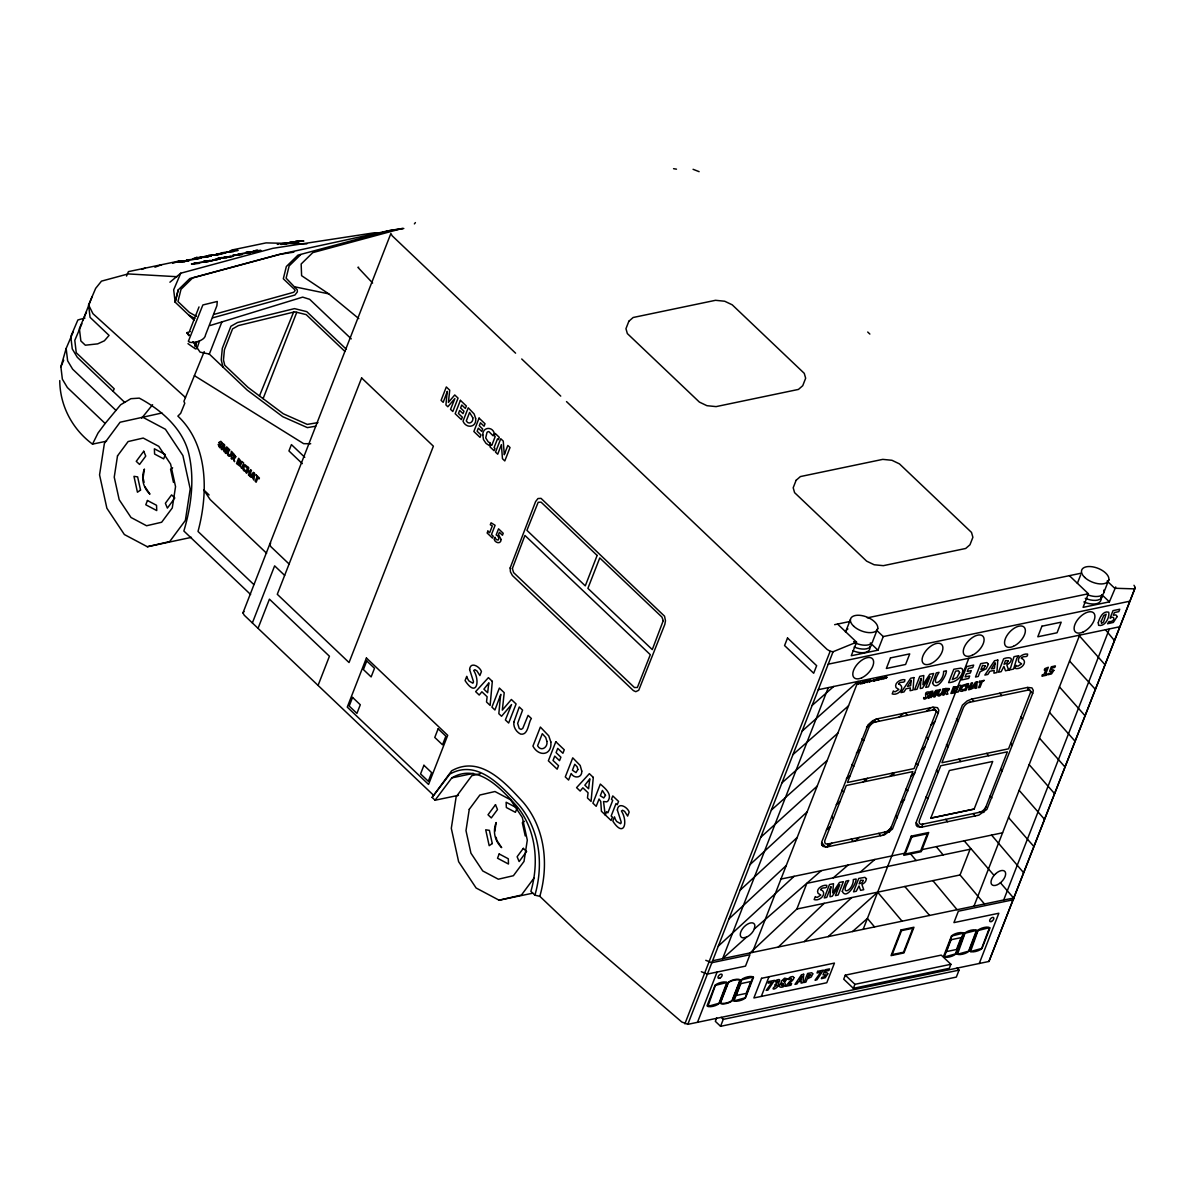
<?xml version="1.0" encoding="UTF-8"?>
<svg xmlns="http://www.w3.org/2000/svg" width="1195" height="1195" viewBox="0 0 1195 1195"><rect width="100%" height="100%" fill="white"/><g stroke="black" fill="none" stroke-linecap="round" stroke-linejoin="round"><path stroke-width="1.5" d="M1133.995 585.281L1135.25 587.552L988.937 961.467L687.812 1024.339L681.747 1021.964L580.785 935.297L539.811 896.325L534.912 895.174C543.725 864.777 540.035 829.823 519.123 805.116C501.9 786.773 477.88 758.407 449.828 774.091L432.112 797.409L435.07 800.217L458.462 795.332M539.811 896.325C548.983 864.582 545.069 828.06 523.216 802.293C505.59 783.143 480.42 754.538 451.635 770.82L432.112 797.409M143.086 477.746L144.416 469.067C140.786 477.91 143.071 487.59 149.913 494.162L145.103 486.933M494.835 831.197L496.164 822.533C492.534 831.376 494.82 841.056 501.661 847.628L496.851 840.384L496.179 837.322M175.306 301.842L178.189 289.922L189.826 278.554L279.212 254.415L293.85 252.16M194.143 320.23L175.157 302.171L178.189 289.922M754.344 928.948L754.881 925.423A9.291 4.944 -46.4 0 0 744.007 926.961A9.291 4.944 -46.4 0 0 743.066 937.881L746.546 937.149A9.291 4.944 -46.4 0 0 754.344 928.948L821.323 870.632M59.75 380.608C59.944 405.732 72.342 429.214 92.508 444.122L98.02 433.053L105.145 423.478L67.368 387.553L62.364 379.188L60.885 366.805L66.158 348.447L73.239 331.851M195.382 345.474L196.294 342.338M196.592 341.934L195.009 346.804M195.442 345.415L196.458 342.128L195.502 345.206M199.535 340.68L197.011 348.596L195.457 348.925L187.974 343.652M1101.267 597.395L1101.924 595.678M82.918 320.26L92.12 296.659M189.646 330.94L199.027 306.921M315.719 426.212L307.369 427.616L282.737 416.682L247.126 390.033L209.334 354.093L221.882 321.918M263.094 398.652L296.763 312.298M433.277 795.004L244.213 615.186L242.958 612.901L390.885 233.488L392.139 235.759L515.583 353.167M252.369 622.939L274.626 565.862L284.649 575.378M258.045 628.346L269.428 599.158L329.432 656.234L318.064 685.422M605.342 815.005L606.642 811.674L607.867 812.839L612.706 800.426L611.481 799.261L612.781 795.93L618.547 801.412L617.247 804.728L616.022 803.563L611.168 815.991L612.408 817.156L611.108 820.487L601.414 811.256L600.756 801.516L599.053 799.007L596.2 806.311L592.899 803.159L600.338 784.084C604.565 787.878 612.124 793.614 608.449 800.247A6.393 4.287 78.2 0 1 606.672 801.845L603.52 801.516L605.208 814.87M684.869 1023.846L830.152 651.26L833.079 651.738L856.561 642.148L837.546 624.059M687.812 1024.339L833.079 651.738M850.422 619.533L845.522 632.11A14.43 7.454 21.3 0 1 847.927 628.943M697.492 1022.308L717.09 972.058M828.299 687.618L722.616 958.659L746.546 937.149M716.701 1017.871L715.342 1021.337L720.57 1026.311L956.329 977.092L959.047 970.131L956.956 968.144M720.57 1026.311L723.274 1019.35L959.047 970.131M877.757 628.346L872.843 640.923A14.43 7.454 21.3 0 1 854.544 642.626M752.357 952.445L858.025 681.404L802.129 731.116M862.536 683.42L863.193 681.703M853.633 641.67L856.561 642.148L851.258 655.756L877.937 650.185L883.254 636.577L1088.391 593.751L1083.073 607.359L1109.393 601.862L1115.742 586.939M869.318 681.942L868.974 680.986L870.707 680.134L870.05 681.852L868.392 681.434L869.945 680.328M761.305 996.406L768.968 976.748M750.131 952.908L796.841 909.036L806.849 883.344L971.266 849.018M827.164 846.911L884.36 834.917L892.426 829.136L938.329 712.847L938.822 710.144L937.477 707.664L933.19 707.171L877.085 718.882L872.679 720.704L867.928 724.947L822.026 841.25L821.533 843.939L822.877 846.418L827.164 846.911L828.344 843.894L827.119 844.088A6.707 3.57 -46.4 0 1 824.923 840.279L846.284 785.503L912.89 771.597L889.229 832.288M845.298 975.15L843.73 979.168L853.364 988.34L949.323 968.308L950.891 964.29L941.242 955.119L845.298 975.15L854.933 984.322L950.891 964.29M863.163 929.322L968.831 658.266M853.364 988.34L854.933 984.322M921.644 827.149L978.839 815.154L986.906 809.374L1032.809 693.085L1033.302 690.381L1031.957 687.902L1027.655 687.409L971.55 699.12L967.158 700.942L962.393 705.184L916.49 821.488L915.997 824.177L917.342 826.656L921.644 827.149L922.824 824.132L921.599 824.341A6.707 3.57 -46.4 0 1 919.388 820.517L940.749 765.741L1007.37 751.834L983.709 812.525M930.8 818.142L949.368 770.506L992.716 761.454L974.149 809.075L930.8 818.142L974.149 809.075M1008.759 670.081L1010.701 667.527L1013.987 656.682L1018.767 655.682L1016.84 658.236L1013.554 669.081L1005.488 670.768L1003.905 666.377L1001.171 671.665L998.422 672.232L1003.651 658.848C1005.921 657.579 1013.644 656.443 1010.701 661.328A4.496 2.39 -46.4 0 1 1009.342 663.165L1006.817 664.943L1008.64 670.096M796.841 909.036L960.048 874.964L970.071 849.257M1077.367 583.369L1080.683 574.87M973.97 906.183L1079.638 635.142M1103.956 592.227L1108.855 579.65M712.593 960.75L1003.71 899.969L1109.378 628.928M979.258 963.484L998.841 913.234L953.924 922.615L958.36 911.217L1012.972 899.82L1014.017 898.506M988.937 961.467L1135.25 587.552M204.211 351.599L183.91 401.326L184.777 403.298L180.699 413.291L177.876 416.114C208.617 445.018 208.214 493.52 198.011 531.461L253.803 584.519M259.464 395.933L293.611 312.119M126.536 276.075L128.418 271.623L179.504 260.958L172.633 263.363M60.885 366.805L63.723 360.173M86.458 311.97L79.378 328.565L80.857 340.933L85.338 345.206L97.691 343.861L104.368 340.799L109.074 335.407L90.058 317.332L88.579 304.949L95.66 288.368L101.47 281.139L128.164 273.924L177.069 276.717M81.872 323.755L74.792 340.336L76.256 352.719L114.197 388.793L113.092 391.333M378.113 233.593L374.618 232.741L272.818 248.336L180.759 273.207L173.678 289.787L175.157 302.171M173.783 499.465L167.375 508.114L165.373 503.274L171.572 494.894L174.858 498.031M533.986 878.101L521.438 895.04L499.107 900.208L476.118 888.005L458.626 861.7L451.307 828.329L456.146 796.856L471.831 775.689L480.42 773.703M141.697 418.16L152.587 404.717M435.07 800.217L451.815 777.885C477.597 762.664 500.6 788.267 516.389 805.684C536.226 829.225 539.244 862.536 530.894 891.351L534.912 895.174M414.381 223.898L415.412 222.584M270.697 543.128L269.652 544.427L270.906 546.712L289.085 563.995M242.958 612.901L244.004 611.601M105.145 423.478L120.65 404.761L130.867 398.697L139.277 398.129C161.041 409.691 182.984 428.796 188.825 453.816C194.8 479.3 191.23 506.187 183.866 531.013L250.636 594.527M862.999 681.747L862.342 683.45M300.781 254.55L289.145 265.917L286.113 278.166L297.271 289.832L297.361 291.924L294.896 295.046L212.65 317.855M778.318 947.023L824.206 903.33M718.27 946.186L794.122 876.323M804.28 941.615L851.721 897.579M728.89 918.97L786.25 865.509M750.116 864.538L807.193 811.793M740.093 890.23L797.17 837.501M760.722 837.307L817.216 786.086M781.948 782.874L837.844 733.162M771.343 810.091L827.239 760.379M828.165 936.626L877.638 892.172L902.076 921.196M852.513 931.532L867.406 918.432L874.561 926.932M812.152 705.409L833.707 686.483M792.987 754.568L848.525 705.812M860.146 872.216L874.874 859.459M833.244 877.832L848.166 865.031M882.866 835.29L890.678 828.598M866.539 727.187L876.04 719.151M826.387 830.047L830.166 826.85M889.842 776.421L894.204 772.732M921.435 749.713L925.199 746.531M827.433 846.867L831.795 843.177M911.143 776.108L914.907 772.911M856.412 753.059L860.176 749.877M899.088 717.06L903.48 713.37M846.374 778.796L850.123 775.63M926.454 711.354L930.83 707.664M836.321 804.549L840.085 801.382M863.149 781.993L867.54 778.289M931.159 724.753L934.923 721.586M854.978 841.116L859.354 837.411M900.851 802.487L904.615 799.321M169.914 282.214L180.759 273.207M172.648 467.842L170.586 469.262L173.484 482.451M524.396 821.294L522.334 822.728L525.232 835.917M194.516 259.031L197.25 257.254L193.769 258.434M229.276 251.637L231.651 250.069L266.067 242.884L306.801 243.885M141.667 269.413L145.088 268.143M154.917 267.202L161.773 264.663M188.855 335.675L186.823 332.673L190.244 331.627M210.215 325.503L302.679 297.122L309.654 299.318L351.255 338.872M213.92 314.419L293.761 292.267L295.135 290.534L294.194 289.115L283.305 278.779L286.337 266.53L297.973 255.147L390.167 230.396L402.984 228.439M933.086 709.964L934.161 709.755A5.064 2.689 -46.4 0 1 935.431 710.114L935.7 710.398A5.064 2.689 -46.4 0 1 935.819 712.803L914.07 768.579L847.464 782.486L868.959 727.322A6.348 3.376 -46.4 0 1 874.053 722.377L875.905 721.914M1027.551 690.217L1028.641 689.993A5.064 2.689 -46.4 0 1 1029.896 690.351L1030.165 690.635A5.064 2.689 -46.4 0 1 1030.284 693.04L1008.55 748.817L941.929 762.724L963.439 707.559A6.348 3.376 -46.4 0 1 968.533 702.615L970.385 702.152M402.177 228.484L312.791 252.623L301.155 264.005L301.603 275.686L328.759 293.865L358.799 318.617M84.965 318.049L77.884 319.961L70.789 336.542L72.268 348.925L77.287 357.275L124.683 402.356M193.874 263.542L199.431 263.273L191.409 263.976L196.144 263.184M255.386 250.696L260.943 250.442L256.671 251.159L258.703 251.025M258.508 250.86L252.996 251.174L257.657 250.352L255.357 250.517M161.937 412.992L120.083 422.238L104.398 443.39L99.558 474.878L106.878 508.233L124.37 534.538L147.358 546.742L191.454 537.347M147.358 546.742L169.69 541.574L185.374 520.408L190.214 488.934L182.91 455.564L165.418 429.259L142.414 417.055M195.248 263.064L208.542 261.496L193.844 263.348M358.62 267.187L357.873 267.336L372.616 283.021M92.508 444.122L106.534 441.194M834.633 624.671L850.003 621.46M867.331 617.845L1081.341 573.167M828.225 664.181L1129.35 601.309M818.276 689.709L1119.401 626.837M869.99 680.567L869.557 681.673M451.815 777.885L473.399 773.374M874.561 722.183L934.057 709.77M969.025 702.421L1028.522 690.008M499.107 900.208L532.836 893.173M821.876 845.238L823.086 844.984M827.582 844.043L885.794 831.899M916.341 825.476L917.566 825.222M922.062 824.296L980.258 812.137M780.962 879.072L904.57 853.26M922.032 849.615L1002.575 832.795M280.93 244.452L283.17 244.243M1003.71 899.969L1013.644 898.087L1000.409 882.761M317.93 422.612L307.249 424.404L283.305 413.769L248.007 387.374L224.75 365.252L223.465 360.009L224.421 349.747L232.562 328.879L238.388 325.593L294.821 311.82L306.219 314.629L344.847 351.375M277.285 244.363L278.719 244.138L277.703 244.109M286.636 243.063L290.161 242.675L289.265 242.66M403.82 228.484L387.359 231.008L282.02 253.803L192.634 277.942L180.998 289.324L177.965 301.558L189.452 312.478L196.443 316.361M978.914 812.421L980.766 811.943A6.348 3.376 -46.4 0 0 985.86 806.998M884.449 832.183L886.302 831.705A6.348 3.376 -46.4 0 0 891.395 826.761M310.7 443.733L303.649 443.674L194.397 375.648M1134.204 588.866L1114.696 588.254L1107.093 581.024M226.602 252.533L221.18 252.847L233.861 251.398L226.736 252.175M693.07 169.302L699.12 171.662M673.562 168.689L676.489 169.167M295.359 286.949L328.759 293.865M209.334 354.093L200.058 352.122L192.933 341.65M188.735 315.092L194.8 318.438M830.152 651.26L827.03 649.363L566.505 401.595M705.782 960.317L711.847 962.692L749.937 954.73L745.501 966.128L707.395 974.074L701.345 971.714M185.479 397.517L92.971 313.717L88.579 304.949M867.719 332.031L869.855 334.062M1101.79 594.632L1109.393 601.862M1069.376 575.661L1088.391 593.751M876.906 630.542L883.254 636.577M870.333 642.955L877.937 650.185M521.722 358.993L560.739 396.113M346.401 349.328L306.771 311.641L294.493 308.624L237.506 322.53L230.919 326.25L222.3 348.342L221.239 359.889L223.002 367.089M186.823 332.673L189.407 335.138M304.77 457.312L291.416 444.6L288.951 450.948L302.305 463.645M209.095 494.969L203.703 489.845L210.126 499.54L266.634 553.285M115.975 410.393L72.641 369.18L67.637 360.83L66.158 348.447M721.183 1017.363L723.274 1019.35M1069.555 661.014L1095.128 689.112M1078.891 635.292L1104.748 664.435M1059.457 686.901L1084.836 715.491M1027.356 687.469L1032.659 693.444M1049.509 712.429L1074.888 741.019M932.892 707.231L938.195 713.206M999.752 693.234L1001.828 695.58M1020.903 717.134L1022.651 719.121M1039.486 738.151L1064.835 766.817M905.287 712.997L907.364 715.342M926.424 736.897L928.186 738.883M956.478 718.942L958.226 720.929M986.711 753.373L988.773 755.718M1000.603 769.207L1002.351 771.193M861.998 738.689L863.761 740.691M892.232 773.135L894.293 775.48M906.124 788.969L907.871 790.956M971.804 699.075L973.865 701.42M1010.641 743.454L1012.389 745.441M1029.164 764.621L1054.423 793.495M1019.141 790.328L1044.4 819.202M1008.535 817.544L1033.794 846.418M877.339 718.837L879.386 721.183M916.162 763.217L917.909 765.203M926.14 796.751L927.873 798.768M945.648 819.367L947.695 821.712M964.186 840.817L994.046 875.397M831.66 816.514L833.408 818.53M851.184 839.129L853.215 841.474M904.809 886.496L929.591 915.445M946.44 744.649L948.188 746.681M958.838 759.198L960.84 761.559M990.162 795.975L991.895 798.006M936.417 770.372L938.15 772.403M973.253 813.601L975.254 815.961M991.566 835.096L1023.562 872.649M851.975 764.412L853.708 766.443M864.358 778.961L866.375 781.321M895.682 815.737L897.43 817.768M841.952 790.134L843.685 792.166M878.773 833.363L880.79 835.723M916.132 822.728L920.001 827.328M936.238 846.643L943.154 854.888M960.048 874.964L984.456 903.988M821.652 842.49L825.521 847.091M1105.45 629.75L1114.173 640.236M910.605 853.902L916.117 860.534M932.877 880.64L957.09 909.709M143.415 479.27L144.087 482.332M1102.432 596.111A14.43 7.454 21.3 0 1 1100.042 599.263L1097.622 600.129A14.43 7.454 21.3 0 1 1085.269 598.322M1103.792 590.136A14.43 7.454 21.3 0 1 1086.793 594.438M1100.849 597.649A14.43 7.454 21.3 0 1 1083.85 601.951M871.334 644.807A14.43 7.454 21.3 0 1 868.929 647.974L866.524 648.825A14.43 7.454 21.3 0 1 854.171 647.018M869.751 646.346A14.43 7.454 21.3 0 1 852.752 650.648M475.61 418.295C477.104 427.153 466.498 429.259 463.003 421.193L468.231 407.794L474.131 413.963L475.61 418.295M550.85 742.005C552.254 755.389 538.9 757.257 532.925 746.113L540.364 727.053L548.744 735.821L550.85 742.005M472.832 417.862C473.683 421.984 468.724 425.375 466.289 420.954L469.59 412.454L472.832 417.862M546.907 741.378C548.117 747.263 541.051 752.073 537.586 745.77L542.291 733.685L545.712 737.464L546.907 741.378M842.296 891.336C846.404 900.507 856.74 882.926 856.083 878.982L853.335 879.565C853.514 891.022 838.412 897.221 848.764 880.521L846 881.088L842.296 891.336M877.175 680L878.937 678.416L877.175 680M932.578 683.152C936.686 692.323 947.037 674.742 946.365 670.798L943.632 671.366C943.796 682.838 928.709 689.037 939.046 672.322L936.297 672.904L932.578 683.152M937.194 694.907C939.315 699.015 944.438 691.203 944.08 688.738L942.706 689.022C942.795 694.758 935.252 697.85 940.42 689.5L939.046 689.784L937.194 694.907M242.615 467.35C242.062 468.888 244.885 473.13 245.602 470.442A3.092 2.076 78.2 0 1 244.751 470.068L243.765 468.53L244.273 466.334A1.927 1.285 78.2 0 1 245.035 466.005L246.693 467.663L247.141 466.498L244.781 464.601L242.615 467.35M482.825 434.965L483.452 439.551L486.036 443.405L489.263 445.496L490.338 442.747A7.753 5.198 78.2 0 1 488.202 441.821L485.708 437.938L486.992 432.441A4.825 3.241 78.2 0 1 488.889 431.619L493.057 435.757L494.192 432.859C491.742 425.928 482.332 427.496 482.825 434.965M874.307 679.835C872.858 683.645 876.428 679.208 874.307 679.835M859.937 683.376L860.758 682.524L859.937 683.376M880.595 679.074L881.477 678.237L880.595 679.074M776.795 985.278C769.326 989.669 774.778 990.879 778.543 985.442C776.899 983.351 783.472 977.316 776.003 980.348L775.376 981.976L777.706 981.005L778.005 981.902L774.674 985.068L776.795 985.278M219.118 442.419L220.134 446.079L218.954 445.645A2.883 1.927 78.2 0 1 218.312 444.346C220.776 452.86 221.224 443.27 221.165 442.822A3.062 2.061 78.2 0 1 221.837 443.733L222.419 443.001L220.821 441.328L219.118 442.419M469.605 669.499L473.399 681.329A2.076 1.389 78.2 0 1 472.802 683.182L469.008 680.986A10.277 6.901 78.2 0 1 466.737 676.34L465.079 680.597C476.417 698.029 480.495 681.284 473.698 670.485L474.908 669.723L476.924 670.903L479.882 675.548L481.421 671.56C479.852 666.601 470.322 661.029 469.605 669.499M617.352 810.016L621.146 821.846A2.076 1.389 78.2 0 1 620.549 823.699L616.754 821.518A10.277 6.901 78.2 0 1 614.484 816.857L612.826 821.114C624.163 838.546 628.241 821.801 621.445 811.002L622.655 810.24L624.656 811.42L627.629 816.066L629.167 812.077C627.599 807.118 618.069 801.561 617.352 810.016M874.083 680.089C872.514 683.092 872.634 678.521 874.083 680.089M227.394 453.204C227.005 457.834 232.98 457.207 232.278 452.218L231.367 451.337C230.904 458.746 225.795 453.368 229.813 449.873L228.887 448.991L227.394 453.204M513.895 722.019C513.163 726.963 516.18 731.908 520.572 734.088C528.459 735.567 528.175 722.572 531.387 718.509L528.085 715.372L522.768 728.382L521.139 729.428L519.227 728.472L517.644 723.378L522.573 710.129L519.257 706.977L513.895 722.019M213.024 259.883L220.029 259.091L213.024 259.883M510.145 567.983L510.429 571.822L512.416 575.527L633.38 690.576L635.77 691.681L638.713 690.277L664.793 624.477L665.481 620.773L664.539 616.187L541.036 498.36L537.959 498.539L535.599 501.586L510.145 567.983M512.356 568.536L513.626 572.629L634.47 687.558L637.383 687.454L650.304 654.696L524.934 535.45L512.356 568.536M663.24 620.668L652.291 649.602L587.895 588.358L599.756 557.945L661.94 617.098L663.24 620.668M859.608 682.659L857.965 684.362L859.608 682.659M957.329 686.796C955.701 689.142 956.553 693.578 950.876 693.473L953.49 686.766L957.329 686.796M803.667 974.269L803.07 982.678L801.053 983.097L801.247 981.214L798.335 981.827L796.975 983.948L794.974 984.366L801.472 974.732L803.667 974.269M862.058 682.42L863.701 681.598L863.597 682.778L864.971 681.329L864.299 683.047L864.508 681.718L863.552 683.196L863.387 681.957L862.85 683.346L860.908 683.749L862.163 682.39M913.921 677.58L913.04 690.068L910.052 690.695L910.336 687.887L906.004 688.798L903.988 691.95L901.015 692.577L910.665 678.252L913.921 677.58M977.107 681.837L976.673 688.081L975.18 688.395L975.314 687.005L970.654 689.336L975.493 682.181L977.107 681.837M997.795 660.058L996.899 672.561L993.911 673.173L994.21 670.38L989.878 671.291L987.847 674.443L984.874 675.07L994.539 660.745L997.795 660.058M188.437 341.143C189.273 344.444 205.107 341.501 205.525 334.884L216.892 305.711L217.281 301.469L202.866 304.964L188.437 341.143M830.6 888.333L830.002 896.743L832.243 896.265L839.786 884.703L835.439 895.608L838.158 895.04L843.371 881.641L839.458 882.463L832.646 892.934L833.512 883.702L829.494 884.539L824.266 897.938L826.746 897.415L830.958 886.541L830.6 888.333M882.552 678.177C882.956 679.985 884.972 676.504 882.971 678.506C882.791 676.519 881.253 680.717 882.552 678.177M920.897 680.149L920.284 688.544L922.525 688.081L930.083 676.504L925.737 687.409L928.44 686.841L933.668 673.457L929.755 674.264L922.928 684.75L923.795 675.519L919.777 676.355L914.563 689.739L917.028 689.231L921.24 678.357L920.897 680.149M931.338 693.414L931.039 697.611L935.939 691.591L933.758 697.043L935.117 696.76L937.731 690.068L935.775 690.471L932.369 695.714L932.802 691.098L930.785 691.517L928.171 698.209L929.411 697.955L931.517 692.517L931.338 693.414M787.161 978.824L784.577 982.2C788.401 988.295 773.613 989.326 781.694 982.469A2.495 1.329 -46.4 0 1 781.56 980.946L784.607 978.152L787.161 978.824M241.166 461.658L240.12 463.257A1.643 1.105 78.2 0 1 240.359 464.123L240.09 465.258A1.733 1.165 78.2 0 1 239.388 465.706L236.535 463.585L238.627 458.253L241.166 461.658M223.599 446.347L223.928 451.59L226.736 448.319L225.004 452.621L225.93 453.488L228.006 448.155L226.691 446.9L224.152 449.873L224.675 444.988L223.331 443.704L221.239 449.036L222.076 449.828L223.734 445.466L223.599 446.347M254.535 473.384L253.923 480.121L251.622 476.297L250.875 477.223L249.874 476.267L253.445 472.354L254.535 473.384M446.99 393.603L445.944 404.956L447.841 406.763L454.877 398.532L450.545 409.332L452.83 411.513L458.058 398.114L454.742 394.962L448.394 402.431L449.723 390.182L446.318 386.956L441.089 400.34L443.181 402.342L447.333 391.362L446.99 393.603M492.325 681.374L490.114 705.409L486.514 701.973L487.127 696.745L481.899 691.785L479.21 695.042L475.64 691.636L488.411 677.64L492.325 681.374M500.346 697.536L498.838 713.699L501.541 716.268L511.55 704.557L505.395 719.943L508.652 723.035L516.091 703.974L511.37 699.478L502.318 710.114L504.215 692.667L499.376 688.066L491.937 707.141L494.924 709.979L500.824 694.355L500.346 697.536M593.288 777.392L591.062 801.427L587.462 797.991L588.074 792.763L582.861 787.804L580.172 791.06L576.587 787.654L589.359 773.658L593.288 777.392M1098.28 622.759L1098.608 625.299C1104.942 627.002 1109.796 617.561 1108.751 612.213C1103 610.346 1099.34 618.144 1098.28 622.759M801.74 976.898L801.442 979.751L799.335 980.184L801.92 976.121L801.74 976.898M911.068 681.479L910.62 685.706L907.498 686.348L911.322 680.313L911.068 681.479M975.688 683.794L975.464 685.9L973.895 686.229L975.688 683.794M994.927 663.972L994.479 668.199L991.357 668.841L995.196 662.807L994.927 663.972M253.489 474.355L253.235 476.566L252.175 475.565L253.489 474.355M488.576 684.81L487.65 692.727L483.9 689.156L488.919 682.793L488.576 684.81M589.523 780.828L588.597 788.745L584.848 785.175L589.867 778.811L589.523 780.828M880.252 678.387L878.609 680.06L880.252 678.387M866.45 878.713L865.792 880.924A4.496 2.39 -46.4 0 1 864.433 882.761L861.909 884.539L863.731 889.692L860.579 890.35L858.996 885.973L856.262 891.261L853.514 891.828L858.727 878.43L864.941 877.354L866.45 878.713M949.263 688.604L948.935 689.709A2.241 1.195 -46.4 0 1 948.262 690.62L946.993 691.517L947.904 694.086L946.335 694.414L945.17 692.308L944.169 694.878L942.795 695.161L945.409 688.454L949.263 688.604M235.729 456.609L235.445 457.595A1.792 1.195 78.2 0 1 234.952 458.043L234.071 457.954L234.534 461.688L233.07 457.476L232.024 459.283L231.098 458.402L233.174 453.069L235.729 456.609M820.651 889.603C827.926 892.471 820.502 901.642 814.153 899.581L815.319 896.579A7.215 3.839 -46.4 0 0 817.305 897.34L820.831 895.1L818.022 893.277C815.707 888.736 822.728 884.524 826.835 885.361C827.149 889.931 822.085 886.107 820.651 889.603M898.7 683.973C905.974 686.826 898.565 696.013 892.202 693.936L893.367 690.949A7.215 3.839 -46.4 0 0 895.354 691.711L898.879 689.47L896.071 687.648C893.755 683.107 900.776 678.88 904.884 679.731C905.198 684.287 900.134 680.463 898.7 683.973M926.364 694.041C931.592 695.565 922.51 702.137 923.705 697.536A3.615 1.912 -46.4 0 0 924.691 697.91C927.664 697.163 922.51 691.308 929.456 691.92L928.918 693.324L926.364 694.041M1021.426 658.34C1028.701 661.208 1021.292 670.395 1014.943 668.319L1016.108 665.331A7.215 3.839 -46.4 0 0 1018.08 666.093L1021.62 663.852L1018.797 662.015C1016.497 657.474 1023.518 653.262 1027.625 654.098C1027.939 658.669 1022.86 654.845 1021.426 658.34M793.853 977.57C794.406 980.931 783.741 985.86 791.613 983.56L790.97 985.203L785.563 986.338L791.673 979.243L790.941 978.242L788.551 979.601L789.238 977.854A5.87 3.122 -46.4 0 1 791.269 976.763L793.002 976.524L793.853 977.57M827.806 973.805L825.222 977.749L821.353 978.645L822.339 977.107A4.571 2.435 -46.4 0 0 823.579 977.151L825.76 974.881L823.041 974.851L825.013 969.817L829.554 968.876L828.912 970.489L825.924 971.117L825.222 972.924L826.97 972.685L827.806 973.805M1053.856 670.35L1051.525 673.905L1048.045 674.712L1048.926 673.323A4.123 2.196 -46.4 0 0 1050.046 673.353L1052.018 671.321L1049.568 671.291L1051.331 666.765L1055.424 665.914L1054.841 667.378L1052.153 667.93L1051.525 669.558L1053.856 670.35M1117.176 616.56L1113.337 622.431L1107.571 623.76L1109.05 621.475A6.797 3.615 -46.4 0 0 1110.887 621.519C1114.995 620.997 1114.95 614.932 1110.095 618.129L1113.008 610.645L1119.76 609.226L1118.819 611.646L1114.367 612.572L1113.322 615.246L1115.921 614.902L1117.176 616.56M501.063 539.513C501.123 544.472 495.088 543.083 494.147 539.289L494.954 537.227L495.268 537.944A5.557 3.734 78.2 0 0 496.522 539.662C500.078 541.873 499.017 535.196 496.164 534.957L498.554 528.832L503.214 533.284L502.453 535.255L499.376 532.313L498.509 534.509L501.063 539.513M812.779 973.85L811.3 976.927L807.148 978.974L805.938 982.081L804.086 982.469L807.611 973.447L811.793 972.745L812.779 973.85M988.399 664.226L986.204 668.782L980.034 671.829L978.242 676.445L975.493 677.027L980.722 663.628L986.936 662.583L988.399 664.226M581.771 771.119C582.249 777.945 574.108 778.916 571.165 773.479L568.596 780.051L565.295 776.914L572.734 757.839L580.187 765.457L581.771 771.119M117.513 455.863L114.242 477.149L119.186 499.704L131.017 517.495L146.567 525.755L161.654 522.245L172.274 507.95L175.545 486.664L170.601 464.093L158.771 446.318L143.221 438.057L128.119 441.553L117.513 455.863M469.262 809.329L465.99 830.615L470.935 853.17L482.765 870.961L498.315 879.206L513.402 875.711L524.022 861.401L527.294 840.115L522.349 817.559L510.519 799.769L494.969 791.523L479.867 795.019L469.262 809.329M859.563 683.435C861.162 685.332 861.595 679.88 859.563 683.435M880.222 679.118C881.88 680.956 882.119 675.698 880.222 679.118M867.241 681.434L866.315 682.345L867.241 681.434M886.451 677.416L885.689 678.297L886.451 677.416M959.6 672.501L956.911 677.58L952.295 679.611L955.612 671.127L958.465 670.783L959.6 672.501M959.854 689.306C958.868 692.428 964.29 691.681 964.216 689.201A3.869 2.061 -46.4 0 1 962.976 689.829L961.467 689.635L962.05 687.259A2.405 1.285 -46.4 0 1 963.11 686.169L965.575 685.706L966.143 684.257L962.662 685.273L959.854 689.306M867.645 681.21C866.375 684.511 865.494 680.074 867.645 681.21M886.854 677.192C885.525 680.553 884.748 676.026 886.854 677.192M962.797 670.739C961.945 677.67 955.313 682.405 948.606 682.644L953.819 669.245L960.825 668.154L962.378 668.961L962.797 670.739M1101.252 621.191L1101.491 623.432L1103.568 621.983L1106.137 614.2L1103.762 615.544L1101.252 621.191M286.591 243.586L282.02 243.705L286.591 243.586M301.917 241.241L297.271 241.33L301.917 241.241M240.061 461.285C238.582 463.436 238.97 458.208 240.061 461.285M781.321 985.009C783.337 988.205 784.771 980.079 781.321 985.009M239.344 463.66L237.805 463.585L238.358 462.181L239.344 463.66M955.716 687.708L953.804 689.186L954.432 687.603L955.716 687.708M954.865 690.456L952.684 692.069L953.371 690.307L954.865 690.456M201.865 256.985L211.097 256.148L201.865 256.985M234.623 456.221C232.935 458.716 233.593 452.875 234.623 456.221M605.492 795.332L603.759 797.946L600.308 795.75L602.385 790.448L605.492 795.332M577.887 769.52L576.005 772.597L572.435 770.222L574.75 764.277L577.14 766.802L577.887 769.52M785.324 979.825C783.576 984.187 782.277 978.526 785.324 979.825M289.892 242.331L298.705 241.943L289.892 242.331M863.238 880.476L861.968 882.746L859.145 883.852L860.594 880.118L863.238 880.476M947.665 689.485L945.618 691.173L946.335 689.306L947.665 689.485M1008.162 660.88L1006.877 663.15L1004.054 664.256L1005.503 660.536L1008.162 660.88M810.658 974.971L807.745 977.435L808.851 974.627L810.658 974.971M985.248 665.884L983.858 668.453L980.931 669.544L982.559 665.376L985.248 665.884M231.935 250.83L238.089 250.397L230.082 251.099L234.803 250.323L231.935 250.83M280.213 243.795L288.339 243.407L280.213 243.795M295.538 241.435L303.664 241.046L295.538 241.435M504.947 452.86L504.29 454.757L503.259 441.104L500.75 438.729L495.537 452.128L497.732 454.205L501.377 444.63L502.468 458.716L504.798 460.941L510.026 447.542L507.83 445.451L504.947 452.86M871.633 680.806C868.735 681.404 872.918 680.717 871.633 680.806M147.448 500.496L145.775 504.768L156.739 510.579L156.545 505.306L147.448 500.496M165.343 454.593L163.67 458.865L154.588 454.04L154.379 448.782L165.343 454.593M240.314 465.901L241.569 468.365L243.646 463.033L242.032 461.494L240.314 465.901M247.903 467.066L245.811 472.413L246.738 473.295L247.589 471.114L249.292 472.727L248.44 474.908L249.367 475.789L251.458 470.457L250.532 469.575L249.695 471.696L247.992 470.083L248.829 467.947L247.903 467.066M256.133 474.908L256.91 476.984L255.222 481.346L256.148 482.227L257.851 477.88L259.016 478.986L259.39 478.015L256.133 474.908M361.622 377.949L277.285 594.288L349.045 662.538L433.382 446.198L361.622 377.949M460.404 400.34L455.175 413.739L461.36 419.609L462.316 417.174L458.447 413.5L459.642 410.438L463.018 413.634L463.974 411.199L460.598 407.988L461.763 405.015L465.378 408.451L466.349 406.001L460.404 400.34M366.417 657.997L347.267 707.111L428.557 784.428L447.707 735.313L366.417 657.997M352.555 697.402L349.194 706.036L356.932 713.385L360.292 704.766L352.555 697.402M366.76 660.94L363.399 669.558L371.137 676.923L374.498 668.304L366.76 660.94M479.076 418.116L473.862 431.5L480.031 437.385L480.987 434.935L477.134 431.261L478.329 428.198L481.704 431.41L482.646 428.96L479.285 425.749L480.45 422.776L484.065 426.212L485.021 423.762L479.076 418.116M490.921 444.525L490.01 446.87L494.058 450.709L494.969 448.379L494.103 447.557L497.508 438.834L498.36 439.655L499.271 437.325L495.238 433.471L494.327 435.802L495.178 436.623L491.787 445.347L490.921 444.525M487.889 531.103L487.142 533.015L492.474 538.094L493.221 536.182L491.489 534.523L495.088 525.292L491.07 522.783L490.308 524.739L492.295 525.934L489.636 532.761L487.889 531.103M423.926 765.293L420.565 773.912L428.303 781.276L431.664 772.642L423.926 765.293M438.132 728.816L434.771 737.449L442.508 744.799L445.869 736.18L438.132 728.816M628.869 321.231L625.956 328.685L627.345 333.569L699.389 402.088L706.917 405.688L716.089 406.614L798.454 389.421L802.741 385.686L805.654 378.232L804.265 373.348L732.221 304.815L724.693 301.23L715.521 300.303L633.156 317.497L628.869 321.231M597.127 555.451L585.281 585.864L526.92 530.356L538.183 502.273L541.096 502.169L597.127 555.451M499.196 853.947L497.523 858.219L508.487 864.03L508.293 858.772L499.196 853.947M517.091 808.044L515.418 812.316L506.336 807.506L506.127 802.233L517.091 808.044M555.809 741.736L548.371 760.812L557.169 769.177L558.528 765.696L553.031 760.468L554.734 756.106L559.529 760.662L560.888 757.182L556.093 752.626L557.736 748.384L562.905 753.283L564.264 749.788L555.809 741.736M796.109 480.3L793.196 487.754L794.585 492.639L866.644 561.157L874.157 564.757L883.344 565.668L965.694 548.475L969.981 544.756L972.894 537.287L971.505 532.417L899.462 463.884L891.933 460.284L882.761 459.373L800.396 476.566L796.109 480.3M787.52 637.996L784.577 645.569L813.69 673.248L816.648 665.69L787.52 637.996M715.043 985.322L707.022 1005.891C708.993 1007.938 716.925 1005.817 719.33 1003.322L727.352 982.753C725.38 980.707 717.433 982.828 715.043 985.322M715.372 985.367L707.858 1006.399L719.002 1003.277L726.844 982.499L715.372 985.367M728.069 982.604L720.047 1003.173C722.019 1005.219 729.951 1003.098 732.356 1000.603L740.362 980.034C738.405 977.988 730.459 980.109 728.069 982.604M728.382 982.634L720.465 1002.978C722.452 1004.278 729.727 1002.695 732.027 1000.559L739.959 980.229C737.957 978.929 730.683 980.497 728.382 982.634M741.214 979.855L733.192 1000.424C735.164 1002.471 743.111 1000.349 745.501 997.855L753.522 977.286C751.55 975.239 743.619 977.361 741.214 979.855M741.542 979.9L734.029 1000.932L745.172 997.81L753.014 977.032L741.542 979.9M740.81 983.619L736.18 995.495L746.173 993.403L750.804 981.543L740.81 983.619M865.314 681.255L864.657 682.972L866.211 681.075L865.314 681.255M868.003 680.702L867.346 682.405L868.003 680.702M876.488 678.924L875.816 680.642L877.384 678.745L876.488 678.924M761.544 978.302L753.881 997.959L826.791 982.738L834.454 963.08L761.544 978.302M890.469 657.907L886.346 668.483L905.601 664.465L909.739 653.874L890.469 657.907M884.539 677.251L883.867 678.954L885.435 677.057L884.539 677.251M768.788 981.558L768.161 983.171L771.985 982.38L766.174 990.386L768.086 989.983L774.494 980.363L768.788 981.558M817.649 971.356L817.007 972.984L820.831 972.177L815.035 980.184L816.947 979.78L823.355 970.161L817.649 971.356M956.403 691.248L955.94 692.413L958.345 691.92L960.944 685.213L958.554 685.721L956.403 691.248M966.65 666.571L961.437 679.955L968.742 678.431L969.698 675.982L965.127 676.938L966.322 673.875L970.31 673.039L971.266 670.589L967.278 671.426L968.443 668.453L972.73 667.557L973.686 665.092L966.65 666.571M967.263 683.898L964.649 690.59L966.023 690.307L967.084 687.588L969.608 687.05L968.547 689.784L969.922 689.5L972.536 682.793L971.147 683.092L970.116 685.751L967.591 686.288L968.622 683.615L967.263 683.898M911.247 836.127L903.764 855.336L921.226 851.691L928.724 832.482L911.247 836.127M911.8 837.008L905.153 854.052L920.673 850.825L927.32 833.766L911.8 837.008M979.482 681.344L979.004 682.569L980.722 682.211L978.6 687.678L979.975 687.394L982.096 681.927L984.322 680.343L979.482 681.344M901.06 929.934L891.037 955.641L903.958 952.938L913.981 927.23L901.06 929.934M901.508 930.636L892.172 954.596L903.51 952.236L912.846 928.276L901.508 930.636M1041.935 626.195L1037.798 636.786L1057.067 632.767L1061.19 622.177L1041.935 626.195M1042.473 674.772L1041.935 676.176L1046.596 675.205L1047.149 673.786L1045.625 674.114L1048.299 667.273L1044.833 668.647L1044.266 670.096L1045.984 669.394L1044.012 674.443L1042.473 674.772M951.519 935.954L943.497 956.523C945.454 958.569 953.401 956.448 955.806 953.954L963.812 933.385C961.855 931.338 953.909 933.459 951.519 935.954M951.832 935.999L944.334 957.031L955.477 953.909L963.319 933.131L951.832 935.999M951.101 939.718L946.47 951.593L956.478 949.502L961.094 937.627L951.101 939.718M964.664 933.205L956.642 953.774C958.614 955.821 966.561 953.7 968.951 951.205L976.972 930.636C975 928.59 967.054 930.711 964.664 933.205M964.992 933.25L957.479 954.282L968.622 951.16L976.464 930.382L964.992 933.25M977.689 930.487L969.668 951.056C971.64 953.102 979.586 950.981 981.976 948.486L989.998 927.918C988.026 925.871 980.079 927.992 977.689 930.487M978.018 930.532L970.504 951.564L981.648 948.442L989.49 927.664L978.018 930.532M217.834 253.803L221.911 253.893L216.086 254.102L225.586 253.131L217.923 253.758M234.549 255.103L238.627 255.207L232.711 255.357L242.301 254.445L234.549 255.103M143.744 451.247L136.26 461.33L139.561 464.452L145.76 456.087L143.744 451.247M495.492 804.698L488.008 814.781L491.309 817.918L497.508 809.538L495.492 804.698M523.32 848.36L517.121 856.725L519.123 861.565L526.607 851.482L523.32 848.36M212.695 255.207L219.208 254.46L208.363 255.521L212.695 255.207M995.599 873.769L993.941 875.517A9.291 4.944 -46.4 0 0 991.521 884.24A9.291 4.944 -46.4 0 0 999.199 883.717L1001.051 882.254A9.291 4.944 -46.4 0 0 1005.129 871.767A9.291 4.944 -46.4 0 0 995.599 873.769M225.945 256.94L231.083 256.566L225.945 256.94M199.64 258.225L197.011 258.807L201.462 258L192.858 258.807L199.64 258.225M224.197 257.119L233.518 256.283L224.197 257.119M140.532 490.084L137.44 492.22L133.959 476.327L137.634 476.895L140.532 490.084M492.28 843.55L489.188 845.687L485.708 829.793L489.382 830.361L492.28 843.55M214.338 254.953L216.863 254.744L214.338 254.953M203.673 261.974L206.197 261.78L203.673 261.974M206.481 256.641L208.781 256.432L206.481 256.641M214.921 259.584L217.669 259.375L214.921 259.584M203.837 256.686L206.466 256.432L203.837 256.686M177.607 261.944L176.233 262.228L185.061 261.585L177.607 261.944M181.042 261.227L179.534 261.541L189.049 260.764L181.042 261.227M187.69 259.838L186.3 260.137L197.309 259.031L187.69 259.838M200.312 257.209L197.907 257.702L206.018 257.209L200.312 257.209M185.613 260.749L184.045 261.078L187.271 260.913L185.613 260.749M205.092 261.003L203.583 261.317L213.113 260.54L205.092 261.003M221.374 257.612L217.699 258.374L227.08 257.612L221.374 257.612M239.254 253.878L237.895 254.162L250.577 252.713L239.254 253.878M247.126 252.235L245.617 252.548L255.132 251.757L247.126 252.235M209.663 260.525L208.094 260.854L211.321 260.689L209.663 260.525M251.697 251.757L250.128 252.085L253.355 251.921L251.697 251.757M719.778 978.197A2.659 1.404 -46.4 0 0 722.019 974.478A2.659 1.404 -46.4 0 0 718.434 976.106A2.659 1.404 -46.4 0 0 719.778 978.197M991.462 921.479A2.659 1.404 -46.4 0 0 993.702 917.76A2.659 1.404 -46.4 0 0 990.102 919.388A2.659 1.404 -46.4 0 0 991.462 921.479M861.729 677.819A13.19 7.021 -46.4 0 0 872.888 659.311A13.19 7.021 -46.4 0 0 855.022 667.378A13.19 7.021 -46.4 0 0 861.729 677.819M1083.014 632.08A13.19 7.021 -46.4 0 0 1094.172 613.573A13.19 7.021 -46.4 0 0 1076.322 621.639A13.19 7.021 -46.4 0 0 1083.014 632.08M930.995 663.598A13.19 7.021 -46.4 0 0 942.153 645.091A13.19 7.021 -46.4 0 0 924.303 653.157A13.19 7.021 -46.4 0 0 930.995 663.598M1013.465 646.316A13.19 7.021 -46.4 0 0 1024.623 627.808A13.19 7.021 -46.4 0 0 1006.758 635.874A13.19 7.021 -46.4 0 0 1013.465 646.316M972.192 655.293A13.19 7.021 -46.4 0 0 983.351 636.786A13.19 7.021 -46.4 0 0 965.485 644.852A13.19 7.021 -46.4 0 0 972.192 655.293M1084.716 577.424A14.43 7.454 21.3 0 0 1108.094 581.442A14.43 7.454 21.3 0 0 1092.768 566.848A14.43 7.454 21.3 0 0 1084.716 577.424M853.618 626.135A14.43 7.454 21.3 0 0 876.996 630.138A14.43 7.454 21.3 0 0 861.655 615.559A14.43 7.454 21.3 0 0 853.618 626.135"/></g></svg>
